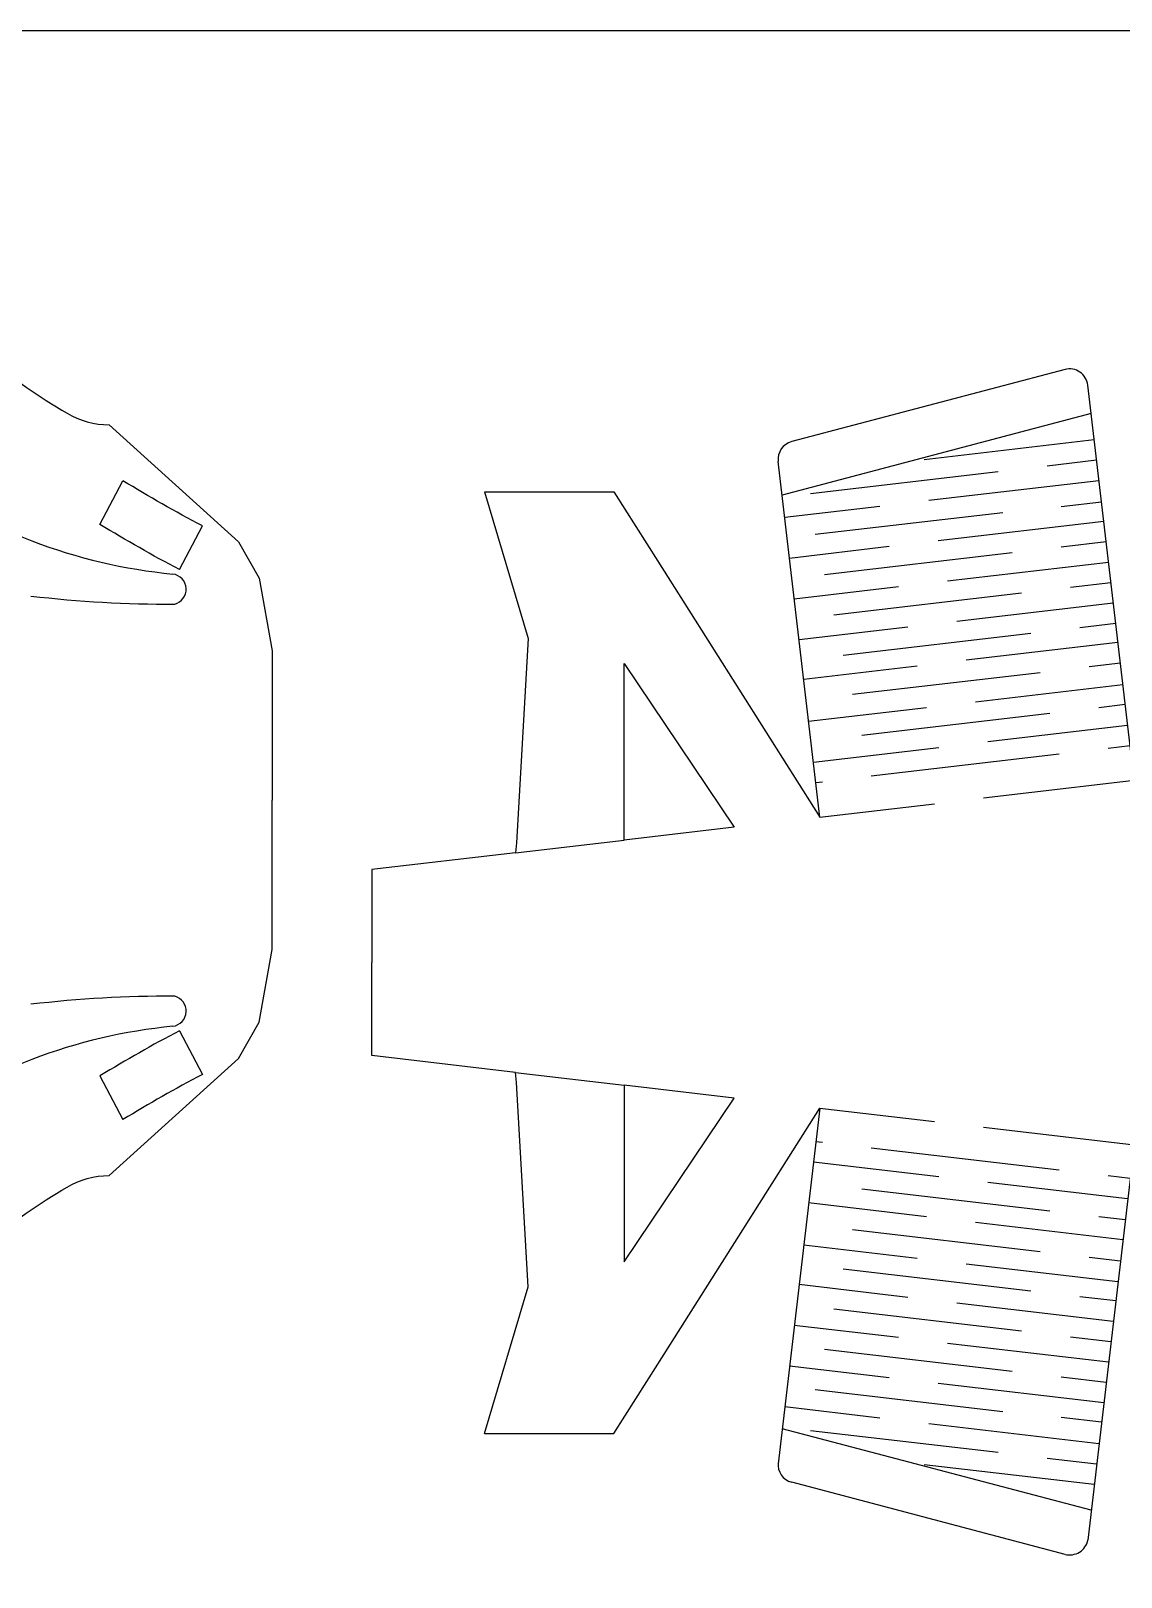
# Model space of a CAD drawing. Header units: centimetres. Extents: x 56783 to 57745, y 15612 to 15912.
# Drawn here: x 56975.1 to 57041.4, y 15817.8 to 15911.9 of the extents above; entities that cross this region are included whole.
import ezdxf

# ---------------------------------------------------------------- set-up
doc = ezdxf.new("R2010")
doc.units = ezdxf.units.CM
doc.header["$MEASUREMENT"] = 0
for name, color, linetype in [('Exterior', 7, 'Continuous'), ('Interior', 4, 'Continuous'), ('Kerf', 1, 'Continuous'), ('Lineas', 3, 'Continuous')]:
    doc.layers.add(name, color=color, linetype=linetype)

msp = doc.modelspace()

# ---------------------------------------------------------------- linework, layer by layer
at = {"layer": 'Exterior'}
for p, q in [((57038.008, 15891.274), (57021.375, 15886.89)), ((57042.211, 15866.28), (57039.394, 15890.328)), ((57023.089, 15864.04), (57020.554, 15885.687)), ((57013.229, 15879.623), (57023.089, 15864.04)), ((57004.567, 15861.871), (56995.833, 15860.849)), ((56995.833, 15860.849), (56995.833, 15855.188)), ((56995.833, 15849.528), (56995.833, 15855.188)), ((57004.567, 15848.505), (56995.833, 15849.528)), ((57013.229, 15830.753), (57023.089, 15846.336)), ((57023.089, 15846.336), (57020.554, 15824.69)), ((57042.211, 15844.097), (57039.394, 15820.048)), ((57038.008, 15819.184), (57021.375, 15823.568))]:
    msp.add_line(p, q, dxfattribs=at)
msp.add_lwpolyline([(56783.2, 15611.875), (57283.2, 15611.875), (57283.2, 15911.875), (56783.2, 15911.875)], close=True, dxfattribs=at)
for points in [[(56949.03, 15906.294), (56949.03, 15909.294), (56955.85, 15909.294, -0.222614), (56958.198, 15908.194), (56968.232, 15896.151, 0.085608), (56977.284, 15888.62, 0.131191), (56979.843, 15887.905), (56987.706, 15880.782), (56988.978, 15878.588), (56989.772, 15874.151), (56989.772, 15865.072)], [(56949.03, 15823.849), (56949.03, 15820.849), (56955.85, 15820.849, 0.222614), (56958.198, 15821.949), (56968.232, 15833.993, -0.085608), (56977.284, 15841.523, -0.131191), (56979.843, 15842.238), (56987.706, 15849.361), (56988.978, 15851.556), (56989.772, 15855.993), (56989.772, 15865.072)]]:
    msp.add_lwpolyline(points, format="xyb", dxfattribs=at)
for points in [[(57002.683, 15883.839), (57010.562, 15883.839), (57013.229, 15879.623)], [(57002.683, 15883.839), (57005.332, 15874.907), (57004.636, 15862.475), (57004.567, 15861.871)], [(57002.683, 15826.537), (57005.332, 15835.469), (57004.636, 15847.901), (57004.567, 15848.505)], [(57002.683, 15826.537), (57010.562, 15826.537), (57013.229, 15830.753)]]:
    msp.add_lwpolyline(points, dxfattribs=at)
for centre, radius, start, end in [((57038.291, 15890.199), 1.111, 6.67914, 104.76378), ((57021.658, 15885.816), 1.111, 104.76378, 186.67914), ((57021.658, 15824.642), 1.111, 173.32086, 255.23622), ((57038.287, 15820.281), 1.132, 255.71045, 348.10805)]:
    msp.add_arc(centre, radius, start, end, dxfattribs=at)
at = {"layer": 'Interior'}
for p, q in [((56979.288, 15881.845), (56980.683, 15884.509)), ((56984.124, 15879.105), (56985.516, 15881.763)), ((57011.192, 15862.647), (57011.192, 15873.386)), ((57011.192, 15873.386), (57017.874, 15863.43)), ((57017.874, 15863.43), (57011.192, 15862.647)), ((56984.124, 15851.038), (56985.516, 15848.381)), ((56979.288, 15848.298), (56980.683, 15845.634)), ((57011.192, 15847.729), (57011.192, 15836.99)), ((57017.874, 15846.947), (57011.192, 15847.729)), ((57011.192, 15836.99), (57017.874, 15846.947))]:
    msp.add_line(p, q, dxfattribs=at)
for points in [[(56985.516, 15881.763, -0.017121), (56980.683, 15884.509, -0.017121)], [(56984.124, 15879.105, -0.01651), (56979.288, 15881.845, -0.01651)], [(56984.124, 15851.038, 0.01651), (56979.288, 15848.298, 0.01651)], [(56985.516, 15848.381, 0.017121), (56980.683, 15845.634, 0.017121)]]:
    msp.add_lwpolyline(points, format="xyb", dxfattribs=at)
for centre, radius, start, end in [((56986.831, 15911.284), 32.602, 233.46312, 264.53408), ((56983.592, 15877.903), 0.938, 284.80595, 81.79441), ((56983.556, 15949.192), 72.197, 263.26152, 270.21833), ((56983.556, 15780.951), 72.197, 89.78167, 96.73848), ((56983.592, 15852.241), 0.938, 278.20559, 75.19405), ((56986.831, 15818.859), 32.602, 95.46592, 126.53688)]:
    msp.add_arc(centre, radius, start, end, dxfattribs=at)
at = {"layer": 'Kerf'}
for points in [[(57029.43, 15885.798), (57039.783, 15887.01)], [(57036.915, 15885.416), (57039.928, 15885.769)], [(57022.514, 15883.73), (57033.936, 15885.067)], [(57029.72, 15883.315), (57040.074, 15884.527)], [(57020.952, 15882.288), (57026.741, 15882.966)], [(57037.776, 15882.933), (57040.227, 15883.22)], [(57022.804, 15881.247), (57034.226, 15882.584)], [(57030.29, 15880.865), (57040.364, 15882.045)], [(57037.776, 15880.483), (57040.51, 15880.803)], [(57021.243, 15879.805), (57027.31, 15880.516)], [(57023.374, 15878.797), (57034.796, 15880.134)], [(57030.859, 15878.415), (57040.655, 15879.562)], [(57021.534, 15877.323), (57027.88, 15878.066)], [(57038.345, 15878.033), (57040.801, 15878.32)], [(57023.943, 15876.346), (57035.365, 15877.684)], [(57031.429, 15875.965), (57040.946, 15877.079)], [(57021.824, 15874.84), (57028.449, 15875.616)], [(57024.513, 15873.896), (57035.935, 15875.234)], [(57038.915, 15875.583), (57041.091, 15875.838)], [(57031.999, 15873.601), (57041.227, 15874.682)], [(57022.105, 15872.442), (57029.019, 15873.252)], [(57039.484, 15873.198), (57041.375, 15873.419)], [(57025.082, 15871.511), (57036.504, 15872.849)], [(57032.568, 15871.064), (57041.527, 15872.113)], [(57022.406, 15869.874), (57029.588, 15870.715)], [(57025.652, 15869.029), (57037.074, 15870.366)], [(57040.054, 15870.715), (57041.669, 15870.904)], [(57033.318, 15868.635), (57041.818, 15869.631)], [(57022.697, 15867.391), (57030.338, 15868.286)], [(57026.221, 15866.546), (57037.644, 15867.883)], [(57040.623, 15868.232), (57041.964, 15868.389)], [(57022.842, 15866.15), (57023.242, 15866.197)], [(57033.04, 15865.206), (57044.462, 15866.543)], [(57023.089, 15864.04), (57030.06, 15864.857)], [(57023.089, 15846.336), (57030.06, 15845.52)], [(57033.04, 15845.171), (57044.462, 15843.833)], [(57022.842, 15844.308), (57023.242, 15844.261)], [(57026.221, 15843.912), (57037.644, 15842.575)], [(57022.697, 15843.066), (57030.338, 15842.172)], [(57040.623, 15842.226), (57041.964, 15842.069)], [(57025.652, 15841.429), (57037.074, 15840.092)], [(57033.318, 15841.823), (57041.818, 15840.827)], [(57022.406, 15840.584), (57029.588, 15839.743)], [(57032.568, 15839.394), (57041.527, 15838.344)], [(57040.054, 15839.743), (57041.669, 15839.554)], [(57025.082, 15838.947), (57036.504, 15837.609)], [(57022.105, 15838.016), (57029.019, 15837.206)], [(57024.513, 15836.562), (57035.935, 15835.224)], [(57031.999, 15836.857), (57041.227, 15835.776)], [(57039.484, 15837.26), (57041.375, 15837.039)], [(57021.824, 15835.618), (57028.449, 15834.842)], [(57038.915, 15834.875), (57041.091, 15834.62)], [(57023.943, 15834.112), (57035.365, 15832.774)], [(57031.429, 15834.493), (57040.946, 15833.379)], [(57021.534, 15833.135), (57027.88, 15832.392)], [(57030.859, 15832.043), (57040.655, 15830.896)], [(57038.345, 15832.425), (57040.801, 15832.137)], [(57023.374, 15831.661), (57034.796, 15830.324)], [(57021.243, 15830.653), (57027.31, 15829.942)], [(57037.776, 15829.975), (57040.51, 15829.655)], [(57022.804, 15829.211), (57034.226, 15827.874)], [(57030.29, 15829.593), (57040.364, 15828.413)], [(57020.952, 15828.17), (57026.741, 15827.492)], [(57029.72, 15827.143), (57040.074, 15825.931)], [(57037.776, 15827.525), (57040.227, 15827.238)], [(57022.514, 15826.728), (57033.936, 15825.391)], [(57029.43, 15824.66), (57039.783, 15823.448)], [(57036.915, 15825.042), (57039.928, 15824.689)]]:
    msp.add_lwpolyline(points, dxfattribs=at)
at = {"layer": 'Lineas'}
for p, q in [((57039.598, 15888.59), (57020.794, 15883.635)), ((57004.567, 15861.871), (57011.192, 15862.647)), ((57004.567, 15848.505), (57011.192, 15847.729)), ((57039.598, 15821.868), (57020.794, 15826.823))]:
    msp.add_line(p, q, dxfattribs=at)

doc.saveas('drawing.dxf')
